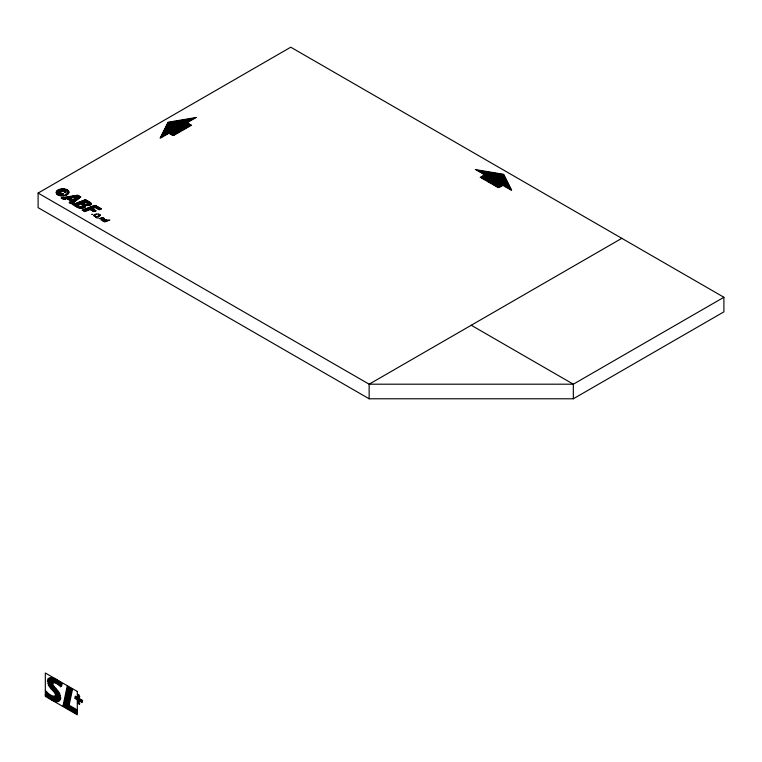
<?xml version="1.0" encoding="UTF-8"?>
<svg xmlns="http://www.w3.org/2000/svg" width="762" height="762" viewBox="0 0 762 762"><rect width="100%" height="100%" fill="white"/><g stroke="black" fill="none" stroke-linecap="round" stroke-linejoin="round"><path stroke-width="1.14" d="M59.369 701.097L60.56 695.458M60.398 699.868L60.827 697.83M47.358 681.342L47.901 678.78M45.32 695.23L46.196 691.067M47.777 683.609L48.968 677.999M46.082 695.887L46.939 691.82M48.339 685.2L49.959 677.57M46.834 696.544L47.682 692.563M48.997 686.333L50.883 677.437M47.596 697.201L48.425 693.315M49.692 687.334L51.768 677.523M48.368 697.821L49.197 693.896M50.406 688.2L52.635 677.675M49.159 698.344L49.978 694.468M51.13 689.019L53.473 677.961M51.864 689.781L54.302 678.285M49.94 698.868L50.759 695.03M50.73 699.392L51.578 695.42M52.597 690.582L53.664 685.552M54.226 682.885L55.112 678.694M51.521 699.916L52.388 695.811M53.33 691.382L54.378 686.438M55.093 683.047L55.921 679.123M52.33 700.345L53.245 696.011M54.026 692.315L55.093 687.314M55.912 683.428L56.712 679.637M53.14 700.754L54.14 696.049M54.702 693.401L55.817 688.115M53.969 701.116L56.55 688.905M57.512 684.371L58.303 680.657M54.807 701.402L57.264 689.772M58.293 684.924L59.093 681.161M55.655 701.64L57.979 690.648M59.074 685.486L59.874 681.723M56.521 701.764L58.693 691.553M59.827 686.2L60.636 682.361M57.426 701.764L59.36 692.629M60.569 686.914L61.398 683M58.36 701.621L60.008 693.82M61.598 686.295L62.16 683.638M62.989 706.031L67.208 686.114M63.637 706.403L67.856 686.495M64.437 706.869L68.656 686.953M65.237 707.327L69.456 687.419M66.046 707.793L70.256 687.876M66.846 708.25L71.056 688.343M67.647 708.717L71.866 688.8M68.447 709.174L69.285 705.212M69.247 709.641L70.085 705.679M70.047 710.108L70.885 706.136M70.847 710.565L71.695 706.603M71.657 711.032L72.495 707.06M74.8 698.402L75.276 696.163M72.457 711.489L73.295 707.527M75.476 698.792L75.943 696.544M73.257 711.956L74.095 707.993M76.143 699.173L76.61 696.935M74.057 712.413L74.895 708.45M76.81 699.554L77.276 697.316M77.495 696.278L77.915 694.344M77.495 699.964L78.581 694.734M74.857 712.88L75.695 708.917M75.657 713.346L76.495 709.374M78.181 703.688L79.743 696.287M76.457 713.803L77.305 709.841M78.848 704.069L79.953 698.859M79.515 704.459L79.743 703.355M80.143 701.488L80.62 699.24M80.81 701.869L81.286 699.63M81.477 702.259L81.953 700.011M69.142 705.126L72.533 689.191M77.495 703.297L79.248 695.115M56.712 683.819L57.512 680.142M82.144 702.64L82.629 700.402M91.43 214.36L92.612 214.36M38.1 193.072L290.76 47.196L723.9 297.266L723.9 311.849L573.329 398.783L369.141 398.783L38.1 207.655L38.1 193.072L369.141 384.2L573.329 384.2L723.9 297.266M621.811 238.325L369.141 384.2L369.141 398.783M168.04 122.215L196.501 117.453M167.764 122.768L195.282 118.158M167.488 123.311L194.053 118.872M167.221 123.863L192.834 119.577M166.945 124.406L191.605 120.282M166.668 124.958L190.386 120.987M166.392 125.501L189.157 121.691M166.116 126.054L187.938 122.396M165.84 126.597L187.662 122.949M165.564 127.149L188.338 123.339M165.297 127.692L189.005 123.73M165.021 128.245L189.681 124.111M164.744 128.788L190.357 124.501M164.468 129.34L191.033 124.892M164.192 129.883L191.567 125.301M163.916 130.435L190.348 126.006M163.64 130.978L189.119 126.721M163.363 131.531L187.9 127.425M163.097 132.074L186.671 128.13M162.82 132.626L185.452 128.835M162.544 133.169L184.223 129.54M162.268 133.721L183.004 130.245M161.992 134.264L181.775 130.959M161.715 134.817L168.364 133.702M169.307 133.54L180.556 131.664M161.439 135.36L167.135 134.407M169.983 133.931L179.337 132.369M161.173 135.912L165.916 135.112M170.659 134.322L178.108 133.074M160.896 136.455L164.687 135.817M171.326 134.712L176.889 133.779M160.62 137.008L163.468 136.531M172.002 135.103L175.66 134.483M160.344 137.551L162.239 137.236M172.679 135.493L174.441 135.198M160.068 138.103L161.02 137.941M61.779 194.377L62.303 194.358M99.336 215.436L100.241 215.427M108.633 220.037L109.842 220.018M102.889 221.094L103.699 221.094M67.313 193.453L68.523 193.443M102.394 217.903L103.099 217.903M64.656 189.557L66.837 189.548M93.888 215.779L94.678 215.779M103.241 218.265L104.165 218.265M66.408 190.262L67.942 190.252M82.067 210.121L88.706 210.112M61.198 188.843L64.589 188.843M59.693 189.195L66.027 189.195M58.76 189.548L61.084 189.548M65.713 189.9L67.447 189.9M57.55 190.252L59.026 190.252M57.14 190.614L58.493 190.614M61.065 190.614L64.722 190.614M66.913 190.614L68.266 190.614M56.807 190.967L58.093 190.967M60.293 190.967L65.313 190.967M67.246 190.967L68.551 190.967M56.578 191.319L57.769 191.319M59.722 191.319L62.36 191.319M64.218 191.319L65.761 191.319M67.494 191.319L68.723 191.319M56.378 191.672L57.579 191.672M59.303 191.672L61.589 191.672M64.513 191.672L65.961 191.672M67.666 191.672L68.856 191.672M56.283 192.024L57.445 192.024M59.036 192.024L61.036 192.024M64.437 192.034L66.008 192.034M67.723 192.034L68.894 192.034M56.217 192.376L57.369 192.386M58.893 192.386L60.646 192.386M64.399 192.386L65.913 192.386M67.732 192.386L68.904 192.386M56.226 192.738L57.398 192.738M58.884 192.738L60.465 192.738M65.008 192.738L65.608 192.738M67.666 192.738L68.828 192.738M56.274 193.091L57.455 193.091M59.007 193.091L60.579 193.091M67.513 193.091L68.723 193.091M56.407 193.443L57.626 193.443M61.941 193.443L62.903 193.443M56.578 193.796L57.883 193.796M59.76 193.796L63.513 193.805M66.97 193.805L68.266 193.805M56.864 194.158L58.217 194.158M60.531 194.158L63.198 194.158M66.542 194.158L67.923 194.158M57.179 194.51L58.722 194.51M65.989 194.51L67.485 194.51M57.683 194.862L59.446 194.862M65.237 194.862L66.97 194.862M58.312 195.215L60.712 195.215M63.96 195.215L66.265 195.215M76.352 195.224L77.924 195.224M59.188 195.567L65.341 195.577M74.266 195.577L78.534 195.577M60.75 195.929L63.846 195.929M72.19 195.929L79.153 195.929M70.104 196.282L79.762 196.282M68.018 196.634L80.381 196.644M65.932 196.987L80.801 196.996M63.846 197.348L75 197.348M76.314 197.348L80.343 197.348M61.76 197.701L73.114 197.701M75.829 197.701L79.886 197.701M61.17 198.053L71.237 198.053M75.333 198.053L79.429 198.053M61.779 198.406L70.485 198.406M74.838 198.406L78.981 198.415M62.398 198.758L71.104 198.768M74.352 198.768L78.524 198.768M63.008 199.12L65.599 199.12M67.627 199.12L71.714 199.12M73.857 199.12L78.067 199.12M68.247 199.473L72.333 199.473M73.362 199.473L77.619 199.473M68.856 199.825L77.162 199.825M84.696 199.835L85.906 199.835M69.475 200.177L76.705 200.187M83.782 200.187L86.516 200.187M70.085 200.539L76.248 200.539M82.868 200.539L87.135 200.539M70.704 200.892L75.8 200.892M81.953 200.892L87.744 200.892M70.856 201.244L75.343 201.244M81.039 201.244L88.363 201.244M70.371 201.597L74.886 201.597M80.124 201.597L88.973 201.606M69.875 201.949L74.428 201.949M79.21 201.959L85.601 201.959M85.887 201.959L89.554 201.959M69.39 202.311L73.981 202.311M78.296 202.311L84.696 202.311M86.497 202.311L90.106 202.311M69.151 202.663L73.523 202.663M77.381 202.663L83.801 202.663M87.078 202.663L90.592 202.663M69.771 203.016L73.066 203.016M76.467 203.016L82.896 203.016M87.439 203.016L90.945 203.025M70.38 203.368L72.619 203.368M75.552 203.368L83.372 203.378M87.525 203.378L91.135 203.378M70.99 203.721L72.161 203.721M74.638 203.721L84.049 203.73M87.297 203.73L91.221 203.73M73.724 204.083L80.134 204.083M81.029 204.083L85.001 204.083M86.611 204.083L91.173 204.083M72.809 204.435L79.229 204.435M81.648 204.435L90.983 204.435M72.838 204.787L78.315 204.787M82.191 204.787L90.649 204.797M82.553 205.149L90.145 205.149M74.066 205.492L78.029 205.502M82.639 205.502L89.306 205.502M93.983 205.502L95.726 205.502M74.676 205.854L78.657 205.854M82.401 205.854L85.392 205.854M93.069 205.854L96.345 205.854M75.295 206.207L79.439 206.207M81.782 206.207L85.468 206.207M92.154 206.207L96.955 206.216M75.905 206.559L85.487 206.559M91.24 206.569L97.574 206.569M76.524 206.912L85.325 206.921M90.326 206.921L98.184 206.921M77.191 207.274L85.02 207.274M89.421 207.274L98.803 207.274M77.886 207.626L84.563 207.626M88.506 207.626L95.079 207.626M95.393 207.626L99.412 207.626M78.724 207.978L83.81 207.978M87.592 207.978L94.174 207.978M96.002 207.988L100.032 207.988M80.21 208.331L82.363 208.331M86.677 208.331L93.278 208.34M96.622 208.34L100.641 208.34M85.763 208.693L92.554 208.693M97.231 208.693L101.26 208.693M84.849 209.045L93.164 209.045M97.85 209.045L101.479 209.045M83.934 209.398L93.783 209.398M98.46 209.398L100.555 209.398M83.02 209.75L89.611 209.75M90.335 209.75L94.393 209.75M99.07 209.76L99.641 209.76M90.954 210.112L95.012 210.112M82.658 210.464L87.801 210.464M91.564 210.464L95.621 210.464M83.277 210.817L86.897 210.817M92.183 210.817L96.231 210.817M83.887 211.169L85.992 211.169M92.793 211.169L95.593 211.169M84.506 211.522L85.077 211.522M93.412 211.522L94.678 211.522M96.098 214.008L98.793 214.008M95.012 214.36L96.66 214.36M98.546 214.36L100.079 214.713M93.916 215.065L94.926 215.075M99.489 215.075L100.279 215.075M93.774 215.427L94.602 215.427M98.822 215.779L99.946 215.779M94.25 216.132L95.183 216.132M97.984 216.132L99.384 216.132M94.898 216.484L98.517 216.484M95.688 216.846L96.403 216.846M95.717 217.199L96.46 217.199M101.127 217.903L102.279 217.903M100.203 218.256L101.67 218.265M99.279 218.618L100.594 218.618M103.575 218.618L104.384 218.618M103.022 218.97L104.137 218.97M102.108 219.323L103.422 219.323M101.184 219.675L102.499 219.675M104.632 219.675L106.556 219.675M101.051 220.037L101.575 220.037M103.584 220.037L105.051 220.037M106.328 220.037L107.175 220.037M102.994 220.389L104.051 220.389M107.709 220.389L109.023 220.389M102.756 220.742L103.565 220.742M106.737 220.742L108.099 220.742M105.785 221.094L107.185 221.094M106.737 220.389L107.347 220.389M103.546 221.447L106.261 221.447M59.284 193.443L61.189 193.453M96.793 217.903L98.669 217.913M104.213 221.799L105.337 221.809M58.064 189.9L59.741 189.919M94.336 214.713L95.536 214.722M95.85 217.551L96.631 217.561M102.051 217.551L102.88 217.561M62.836 190.252L63.37 190.262M475.259 169.555L503.72 174.317M476.488 170.259L503.996 174.86M477.707 170.964L504.273 175.412M478.936 171.669L504.549 175.955M480.155 172.374L504.825 176.508M481.384 173.088L505.101 177.051M482.603 173.793L505.368 177.603M483.832 174.498L505.644 178.146M484.099 175.041L505.92 178.699M483.432 175.431L506.197 179.241M482.756 175.822L506.473 179.794M482.079 176.213L506.749 180.337M481.403 176.603L507.025 180.889M480.736 176.994L507.292 181.432M480.193 177.403L507.568 181.985M481.422 178.108L507.844 182.528M482.641 178.813L508.121 183.08M483.87 179.518L508.397 183.623M485.089 180.232L508.673 184.175M486.308 180.937L508.949 184.718M487.537 181.642L509.216 185.271M488.756 182.347L509.492 185.814M489.985 183.051L509.768 186.366M491.204 183.756L502.453 185.642M503.406 185.804L510.045 186.909M492.433 184.461L501.777 186.033M504.625 186.509L510.321 187.462M493.652 185.176L501.11 186.423M505.854 187.214L510.597 188.004M494.881 185.88L500.434 186.804M507.073 187.919L510.873 188.557M496.1 186.585L499.758 187.195M508.302 188.624L511.14 189.1M497.329 187.29L499.091 187.585M509.521 189.328L511.416 189.652M510.75 190.043L511.693 190.195M471.24 325.25L573.329 384.2L573.329 398.783M77.305 691.467L45.32 672.998L45.32 696.344L77.305 714.804L77.305 691.467"/></g></svg>
